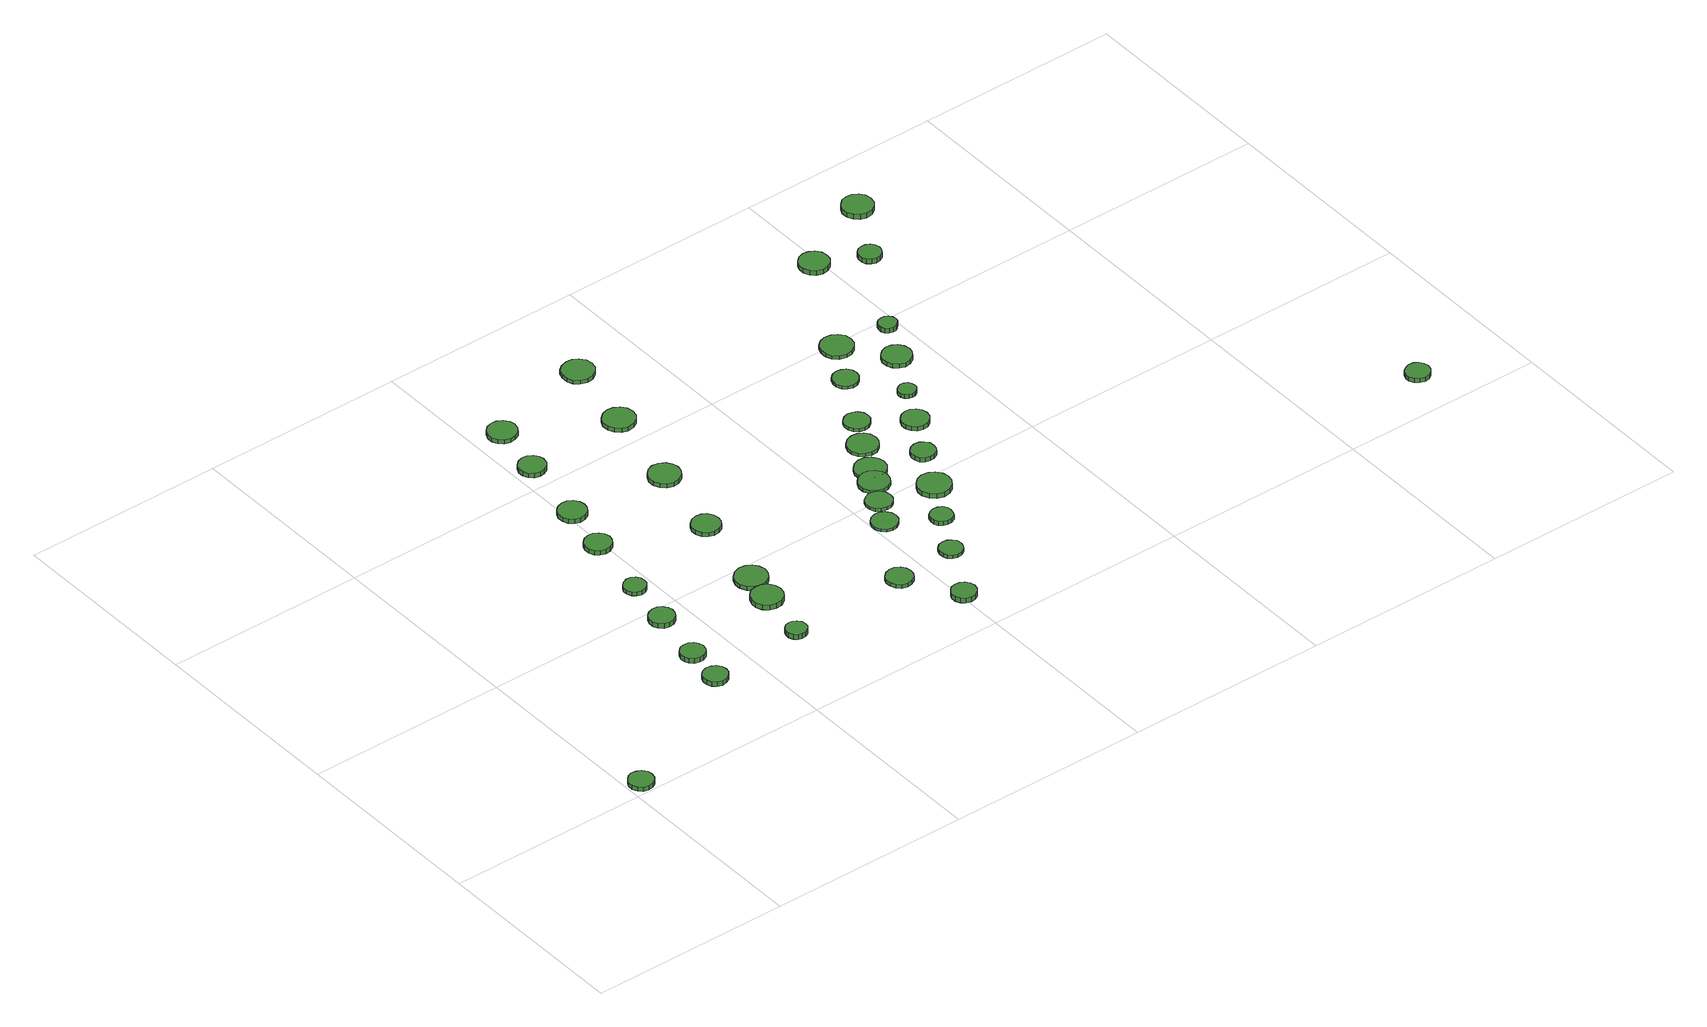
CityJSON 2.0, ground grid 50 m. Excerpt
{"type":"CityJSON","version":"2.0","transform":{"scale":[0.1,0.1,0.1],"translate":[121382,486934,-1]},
"CityObjects":{
"tree1":{"type":"SolitaryVegetationObject","attributes":{"function":"something"},"geometry":[{"type":"MultiSurface","lod":"1","boundaries":[[[0,1,2,3,4,5,6,7,8,9,10,11,12,13,14]],[[15,16,17,18,19,20,21,22,23,24,25,26,27,28,29]],[[0,29,28,1]],[[1,28,27,2]],[[2,27,26,3]],[[3,26,25,4]],[[4,25,24,5]],[[5,24,23,6]],[[6,23,22,7]],[[7,22,21,8]],[[8,21,20,9]],[[9,20,19,10]],[[10,19,18,11]],[[11,18,17,12]],[[12,17,16,13]],[[13,16,15,14]],[[14,15,29,0]]]}]},
"tree2":{"type":"SolitaryVegetationObject","attributes":{"function":"something"},"geometry":[{"type":"MultiSurface","lod":"1","boundaries":[[[30,31,32,33,34,35,36,37,38,39,40,41,42,43,44]],[[45,46,47,48,49,50,51,52,53,54,55,56,57,58,59]],[[30,59,58,31]],[[31,58,57,32]],[[32,57,56,33]],[[33,56,55,34]],[[34,55,54,35]],[[35,54,53,36]],[[36,53,52,37]],[[37,52,51,38]],[[38,51,50,39]],[[39,50,49,40]],[[40,49,48,41]],[[41,48,47,42]],[[42,47,46,43]],[[43,46,45,44]],[[44,45,59,30]]]}]},
"tree3":{"type":"SolitaryVegetationObject","attributes":{"function":"something"},"geometry":[{"type":"MultiSurface","lod":"1","boundaries":[[[60,61,62,63,64,65,66,67,68,69,70,71,72,73,74]],[[75,76,77,78,79,80,81,82,83,84,85,86,87,88,89]],[[60,89,88,61]],[[61,88,87,62]],[[62,87,86,63]],[[63,86,85,64]],[[64,85,84,65]],[[65,84,83,66]],[[66,83,82,67]],[[67,82,81,68]],[[68,81,80,69]],[[69,80,79,70]],[[70,79,78,71]],[[71,78,77,72]],[[72,77,76,73]],[[73,76,75,74]],[[74,75,89,60]]]}]},
"tree4":{"type":"SolitaryVegetationObject","attributes":{"function":"something"},"geometry":[{"type":"MultiSurface","lod":"1","boundaries":[[[90,91,92,93,94,95,96,97,98,99,100,101,102,103,104]],[[105,106,107,108,109,110,111,112,113,114,115,116,117,118,119]],[[90,119,118,91]],[[91,118,117,92]],[[92,117,116,93]],[[93,116,115,94]],[[94,115,114,95]],[[95,114,113,96]],[[96,113,112,97]],[[97,112,111,98]],[[98,111,110,99]],[[99,110,109,100]],[[100,109,108,101]],[[101,108,107,102]],[[102,107,106,103]],[[103,106,105,104]],[[104,105,119,90]]]}]},
"tree5":{"type":"SolitaryVegetationObject","attributes":{"function":"something"},"geometry":[{"type":"MultiSurface","lod":"1","boundaries":[[[120,121,122,123,124,125,126,127,128,129,130,131,132,133,134]],[[135,136,137,138,139,140,141,142,143,144,145,146,147,148,149]],[[120,149,148,121]],[[121,148,147,122]],[[122,147,146,123]],[[123,146,145,124]],[[124,145,144,125]],[[125,144,143,126]],[[126,143,142,127]],[[127,142,141,128]],[[128,141,140,129]],[[129,140,139,130]],[[130,139,138,131]],[[131,138,137,132]],[[132,137,136,133]],[[133,136,135,134]],[[134,135,149,120]]]}]},
"tree6":{"type":"SolitaryVegetationObject","attributes":{"function":"something"},"geometry":[{"type":"MultiSurface","lod":"1","boundaries":[[[150,151,152,153,154,155,156,157,158,159,160,161,162,163,164]],[[165,166,167,168,169,170,171,172,173,174,175,176,177,178,179]],[[150,179,178,151]],[[151,178,177,152]],[[152,177,176,153]],[[153,176,175,154]],[[154,175,174,155]],[[155,174,173,156]],[[156,173,172,157]],[[157,172,171,158]],[[158,171,170,159]],[[159,170,169,160]],[[160,169,168,161]],[[161,168,167,162]],[[162,167,166,163]],[[163,166,165,164]],[[164,165,179,150]]]}]},
"tree7":{"type":"SolitaryVegetationObject","attributes":{"function":"something"},"geometry":[{"type":"MultiSurface","lod":"1","boundaries":[[[180,181,182,183,184,185,186,187,188,189,190,191,192,193,194]],[[195,196,197,198,199,200,201,202,203,204,205,206,207,208,209]],[[180,209,208,181]],[[181,208,207,182]],[[182,207,206,183]],[[183,206,205,184]],[[184,205,204,185]],[[185,204,203,186]],[[186,203,202,187]],[[187,202,201,188]],[[188,201,200,189]],[[189,200,199,190]],[[190,199,198,191]],[[191,198,197,192]],[[192,197,196,193]],[[193,196,195,194]],[[194,195,209,180]]]}]},
"tree8":{"type":"SolitaryVegetationObject","attributes":{"function":"something"},"geometry":[{"type":"MultiSurface","lod":"1","boundaries":[[[210,211,212,213,214,215,216,217,218,219,220,221,222,223,224]],[[225,226,227,228,229,230,231,232,233,234,235,236,237,238,239]],[[210,239,238,211]],[[211,238,237,212]],[[212,237,236,213]],[[213,236,235,214]],[[214,235,234,215]],[[215,234,233,216]],[[216,233,232,217]],[[217,232,231,218]],[[218,231,230,219]],[[219,230,229,220]],[[220,229,228,221]],[[221,228,227,222]],[[222,227,226,223]],[[223,226,225,224]],[[224,225,239,210]]]}]},
"tree9":{"type":"SolitaryVegetationObject","attributes":{"function":"something"},"geometry":[{"type":"MultiSurface","lod":"1","boundaries":[[[240,241,242,243,244,245,246,247,248,249,250,251,252,253,254]],[[255,256,257,258,259,260,261,262,263,264,265,266,267,268,269]],[[240,269,268,241]],[[241,268,267,242]],[[242,267,266,243]],[[243,266,265,244]],[[244,265,264,245]],[[245,264,263,246]],[[246,263,262,247]],[[247,262,261,248]],[[248,261,260,249]],[[249,260,259,250]],[[250,259,258,251]],[[251,258,257,252]],[[252,257,256,253]],[[253,256,255,254]],[[254,255,269,240]]]}]},
"tree10":{"type":"SolitaryVegetationObject","attributes":{"function":"something"},"geometry":[{"type":"MultiSurface","lod":"1","boundaries":[[[270,271,272,273,274,275,276,277,278,279,280,281,282,283,284]],[[285,286,287,288,289,290,291,292,293,294,295,296,297,298,299]],[[270,299,298,271]],[[271,298,297,272]],[[272,297,296,273]],[[273,296,295,274]],[[274,295,294,275]],[[275,294,293,276]],[[276,293,292,277]],[[277,292,291,278]],[[278,291,290,279]],[[279,290,289,280]],[[280,289,288,281]],[[281,288,287,282]],[[282,287,286,283]],[[283,286,285,284]],[[284,285,299,270]]]}]},
"tree11":{"type":"SolitaryVegetationObject","attributes":{"function":"something"},"geometry":[{"type":"MultiSurface","lod":"1","boundaries":[[[300,301,302,303,304,305,306,307,308,309,310,311,312,313,314]],[[315,316,317,318,319,320,321,322,323,324,325,326,327,328,329]],[[300,329,328,301]],[[301,328,327,302]],[[302,327,326,303]],[[303,326,325,304]],[[304,325,324,305]],[[305,324,323,306]],[[306,323,322,307]],[[307,322,321,308]],[[308,321,320,309]],[[309,320,319,310]],[[310,319,318,311]],[[311,318,317,312]],[[312,317,316,313]],[[313,316,315,314]],[[314,315,329,300]]]}]},
"tree12":{"type":"SolitaryVegetationObject","attributes":{"function":"something"},"geometry":[{"type":"MultiSurface","lod":"1","boundaries":[[[330,331,332,333,334,335,336,337,338,339,340,341,342,343,344]],[[345,346,347,348,349,350,351,352,353,354,355,356,357,358,359]],[[330,359,358,331]],[[331,358,357,332]],[[332,357,356,333]],[[333,356,355,334]],[[334,355,354,335]],[[335,354,353,336]],[[336,353,352,337]],[[337,352,351,338]],[[338,351,350,339]],[[339,350,349,340]],[[340,349,348,341]],[[341,348,347,342]],[[342,347,346,343]],[[343,346,345,344]],[[344,345,359,330]]]}]},
"tree13":{"type":"SolitaryVegetationObject","attributes":{"function":"something"},"geometry":[{"type":"MultiSurface","lod":"1","boundaries":[[[360,361,362,363,364,365,366,367,368,369,370,371,372,373,374]],[[375,376,377,378,379,380,381,382,383,384,385,386,387,388,389]],[[360,389,388,361]],[[361,388,387,362]],[[362,387,386,363]],[[363,386,385,364]],[[364,385,384,365]],[[365,384,383,366]],[[366,383,382,367]],[[367,382,381,368]],[[368,381,380,369]],[[369,380,379,370]],[[370,379,378,371]],[[371,378,377,372]],[[372,377,376,373]],[[373,376,375,374]],[[374,375,389,360]]]}]},
"tree14":{"type":"SolitaryVegetationObject","attributes":{"function":"something"},"geometry":[{"type":"MultiSurface","lod":"1","boundaries":[[[390,391,392,393,394,395,396,397,398,399,400,401,402,403,404]],[[405,406,407,408,409,410,411,412,413,414,415,416,417,418,419]],[[390,419,418,391]],[[391,418,417,392]],[[392,417,416,393]],[[393,416,415,394]],[[394,415,414,395]],[[395,414,413,396]],[[396,413,412,397]],[[397,412,411,398]],[[398,411,410,399]],[[399,410,409,400]],[[400,409,408,401]],[[401,408,407,402]],[[402,407,406,403]],[[403,406,405,404]],[[404,405,419,390]]]}]},
"tree15":{"type":"SolitaryVegetationObject","attributes":{"function":"something"},"geometry":[{"type":"MultiSurface","lod":"1","boundaries":[[[420,421,422,423,424,425,426,427,428,429,430,431,432,433,434]],[[435,436,437,438,439,440,441,442,443,444,445,446,447,448,449]],[[420,449,448,421]],[[421,448,447,422]],[[422,447,446,423]],[[423,446,445,424]],[[424,445,444,425]],[[425,444,443,426]],[[426,443,442,427]],[[427,442,441,428]],[[428,441,440,429]],[[429,440,439,430]],[[430,439,438,431]],[[431,438,437,432]],[[432,437,436,433]],[[433,436,435,434]],[[434,435,449,420]]]}]},
"tree16":{"type":"SolitaryVegetationObject","attributes":{"function":"something"},"geometry":[{"type":"MultiSurface","lod":"1","boundaries":[[[450,451,452,453,454,455,456,457,458,459,460,461,462,463,464]],[[465,466,467,468,469,470,471,472,473,474,475,476,477,478,479]],[[450,479,478,451]],[[451,478,477,452]],[[452,477,476,453]],[[453,476,475,454]],[[454,475,474,455]],[[455,474,473,456]],[[456,473,472,457]],[[457,472,471,458]],[[458,471,470,459]],[[459,470,469,460]],[[460,469,468,461]],[[461,468,467,462]],[[462,467,466,463]],[[463,466,465,464]],[[464,465,479,450]]]}]},
"tree17":{"type":"SolitaryVegetationObject","attributes":{"function":"something"},"geometry":[{"type":"MultiSurface","lod":"1","boundaries":[[[480,481,482,483,484,485,486,487,488,489,490,491,492,493,494]],[[495,496,497,498,499,500,501,502,503,504,505,506,507,508,509]],[[480,509,508,481]],[[481,508,507,482]],[[482,507,506,483]],[[483,506,505,484]],[[484,505,504,485]],[[485,504,503,486]],[[486,503,502,487]],[[487,502,501,488]],[[488,501,500,489]],[[489,500,499,490]],[[490,499,498,491]],[[491,498,497,492]],[[492,497,496,493]],[[493,496,495,494]],[[494,495,509,480]]]}]},
"tree18":{"type":"SolitaryVegetationObject","attributes":{"function":"something"},"geometry":[{"type":"MultiSurface","lod":"1","boundaries":[[[510,511,512,513,514,515,516,517,518,519,520,521,522,523,524]],[[525,526,527,528,529,530,531,532,533,534,535,536,537,538,539]],[[510,539,538,511]],[[511,538,537,512]],[[512,537,536,513]],[[513,536,535,514]],[[514,535,534,515]],[[515,534,533,516]],[[516,533,532,517]],[[517,532,531,518]],[[518,531,530,519]],[[519,530,529,520]],[[520,529,528,521]],[[521,528,527,522]],[[522,527,526,523]],[[523,526,525,524]],[[524,525,539,510]]]}]},
"tree19":{"type":"SolitaryVegetationObject","attributes":{"function":"something"},"geometry":[{"type":"MultiSurface","lod":"1","boundaries":[[[540,541,542,543,544,545,546,547,548,549,550,551,552,553,554]],[[555,556,557,558,559,560,561,562,563,564,565,566,567,568,569]],[[540,569,568,541]],[[541,568,567,542]],[[542,567,566,543]],[[543,566,565,544]],[[544,565,564,545]],[[545,564,563,546]],[[546,563,562,547]],[[547,562,561,548]],[[548,561,560,549]],[[549,560,559,550]],[[550,559,558,551]],[[551,558,557,552]],[[552,557,556,553]],[[553,556,555,554]],[[554,555,569,540]]]}]},
"tree20":{"type":"SolitaryVegetationObject","attributes":{"function":"something"},"geometry":[{"type":"MultiSurface","lod":"1","boundaries":[[[570,571,572,573,574,575,576,577,578,579,580,581,582,583,584]],[[585,586,587,588,589,590,591,592,593,594,595,596,597,598,599]],[[570,599,598,571]],[[571,598,597,572]],[[572,597,596,573]],[[573,596,595,574]],[[574,595,594,575]],[[575,594,593,576]],[[576,593,592,577]],[[577,592,591,578]],[[578,591,590,579]],[[579,590,589,580]],[[580,589,588,581]],[[581,588,587,582]],[[582,587,586,583]],[[583,586,585,584]],[[584,585,599,570]]]}]},
"tree21":{"type":"SolitaryVegetationObject","attributes":{"function":"something"},"geometry":[{"type":"MultiSurface","lod":"1","boundaries":[[[600,601,602,603,604,605,606,607,608,609,610,611,612,613,614]],[[615,616,617,618,619,620,621,622,623,624,625,626,627,628,629]],[[600,629,628,601]],[[601,628,627,602]],[[602,627,626,603]],[[603,626,625,604]],[[604,625,624,605]],[[605,624,623,606]],[[606,623,622,607]],[[607,622,621,608]],[[608,621,620,609]],[[609,620,619,610]],[[610,619,618,611]],[[611,618,617,612]],[[612,617,616,613]],[[613,616,615,614]],[[614,615,629,600]]]}]},
"tree22":{"type":"SolitaryVegetationObject","attributes":{"function":"something"},"geometry":[{"type":"MultiSurface","lod":"1","boundaries":[[[630,631,632,633,634,635,636,637,638,639,640,641,642,643,644]],[[645,646,647,648,649,650,651,652,653,654,655,656,657,658,659]],[[630,659,658,631]],[[631,658,657,632]],[[632,657,656,633]],[[633,656,655,634]],[[634,655,654,635]],[[635,654,653,636]],[[636,653,652,637]],[[637,652,651,638]],[[638,651,650,639]],[[639,650,649,640]],[[640,649,648,641]],[[641,648,647,642]],[[642,647,646,643]],[[643,646,645,644]],[[644,645,659,630]]]}]},
"tree23":{"type":"SolitaryVegetationObject","attributes":{"function":"something"},"geometry":[{"type":"MultiSurface","lod":"1","boundaries":[[[660,661,662,663,664,665,666,667,668,669,670,671,672,673,674]],[[675,676,677,678,679,680,681,682,683,684,685,686,687,688,689]],[[660,689,688,661]],[[661,688,687,662]],[[662,687,686,663]],[[663,686,685,664]],[[664,685,684,665]],[[665,684,683,666]],[[666,683,682,667]],[[667,682,681,668]],[[668,681,680,669]],[[669,680,679,670]],[[670,679,678,671]],[[671,678,677,672]],[[672,677,676,673]],[[673,676,675,674]],[[674,675,689,660]]]}]},
"tree24":{"type":"SolitaryVegetationObject","attributes":{"function":"something"},"geometry":[{"type":"MultiSurface","lod":"1","boundaries":[[[690,691,692,693,694,695,696,697,698,699,700,701,702,703,704]],[[705,706,707,708,709,710,711,712,713,714,715,716,717,718,719]],[[690,719,718,691]],[[691,718,717,692]],[[692,717,716,693]],[[693,716,715,694]],[[694,715,714,695]],[[695,714,713,696]],[[696,713,712,697]],[[697,712,711,698]],[[698,711,710,699]],[[699,710,709,700]],[[700,709,708,701]],[[701,708,707,702]],[[702,707,706,703]],[[703,706,705,704]],[[704,705,719,690]]]}]},
"tree25":{"type":"SolitaryVegetationObject","attributes":{"function":"something"},"geometry":[{"type":"MultiSurface","lod":"1","boundaries":[[[720,721,722,723,724,725,726,727,728,729,730,731,732,733,734]],[[735,736,737,738,739,740,741,742,743,744,745,746,747,748,749]],[[720,749,748,721]],[[721,748,747,722]],[[722,747,746,723]],[[723,746,745,724]],[[724,745,744,725]],[[725,744,743,726]],[[726,743,742,727]],[[727,742,741,728]],[[728,741,740,729]],[[729,740,739,730]],[[730,739,738,731]],[[731,738,737,732]],[[732,737,736,733]],[[733,736,735,734]],[[734,735,749,720]]]}]},
"tree26":{"type":"SolitaryVegetationObject","attributes":{"function":"something"},"geometry":[{"type":"MultiSurface","lod":"1","boundaries":[[[750,751,752,753,754,755,756,757,758,759,760,761,762,763,764]],[[765,766,767,768,769,770,771,772,773,774,775,776,777,778,779]],[[750,779,778,751]],[[751,778,777,752]],[[752,777,776,753]],[[753,776,775,754]],[[754,775,774,755]],[[755,774,773,756]],[[756,773,772,757]],[[757,772,771,758]],[[758,771,770,759]],[[759,770,769,760]],[[760,769,768,761]],[[761,768,767,762]],[[762,767,766,763]],[[763,766,765,764]],[[764,765,779,750]]]}]},
"tree27":{"type":"SolitaryVegetationObject","attributes":{"function":"something"},"geometry":[{"type":"MultiSurface","lod":"1","boundaries":[[[780,781,782,783,784,785,786,787,788,789,790,791,792,793,794]],[[795,796,797,798,799,800,801,802,803,804,805,806,807,808,809]],[[780,809,808,781]],[[781,808,807,782]],[[782,807,806,783]],[[783,806,805,784]],[[784,805,804,785]],[[785,804,803,786]],[[786,803,802,787]],[[787,802,801,788]],[[788,801,800,789]],[[789,800,799,790]],[[790,799,798,791]],[[791,798,797,792]],[[792,797,796,793]],[[793,796,795,794]],[[794,795,809,780]]]}]},
"tree28":{"type":"SolitaryVegetationObject","attributes":{"function":"something"},"geometry":[{"type":"MultiSurface","lod":"1","boundaries":[[[810,811,812,813,814,815,816,817,818,819,820,821,822,823,824]],[[825,826,827,828,829,830,831,832,833,834,835,836,837,838,839]],[[810,839,838,811]],[[811,838,837,812]],[[812,837,836,813]],[[813,836,835,814]],[[814,835,834,815]],[[815,834,833,816]],[[816,833,832,817]],[[817,832,831,818]],[[818,831,830,819]],[[819,830,829,820]],[[820,829,828,821]],[[821,828,827,822]],[[822,827,826,823]],[[823,826,825,824]],[[824,825,839,810]]]}]},
"tree29":{"type":"SolitaryVegetationObject","attributes":{"function":"something"},"geometry":[{"type":"MultiSurface","lod":"1","boundaries":[[[840,841,842,843,844,845,846,847,848,849,850,851,852,853,854]],[[855,856,857,858,859,860,861,862,863,864,865,866,867,868,869]],[[840,869,868,841]],[[841,868,867,842]],[[842,867,866,843]],[[843,866,865,844]],[[844,865,864,845]],[[845,864,863,846]],[[846,863,862,847]],[[847,862,861,848]],[[848,861,860,849]],[[849,860,859,850]],[[850,859,858,851]],[[851,858,857,852]],[[852,857,856,853]],[[853,856,855,854]],[[854,855,869,840]]]}]},
"tree30":{"type":"SolitaryVegetationObject","attributes":{"function":"something"},"geometry":[{"type":"MultiSurface","lod":"1","boundaries":[[[870,871,872,873,874,875,876,877,878,879,880,881,882,883,884]],[[885,886,887,888,889,890,891,892,893,894,895,896,897,898,899]],[[870,899,898,871]],[[871,898,897,872]],[[872,897,896,873]],[[873,896,895,874]],[[874,895,894,875]],[[875,894,893,876]],[[876,893,892,877]],[[877,892,891,878]],[[878,891,890,879]],[[879,890,889,880]],[[880,889,888,881]],[[881,888,887,882]],[[882,887,886,883]],[[883,886,885,884]],[[884,885,899,870]]]}]},
"tree31":{"type":"SolitaryVegetationObject","attributes":{"function":"something"},"geometry":[{"type":"MultiSurface","lod":"1","boundaries":[[[900,901,902,903,904,905,906,907,908,909,910,911,912,913,914]],[[915,916,917,918,919,920,921,922,923,924,925,926,927,928,929]],[[900,929,928,901]],[[901,928,927,902]],[[902,927,926,903]],[[903,926,925,904]],[[904,925,924,905]],[[905,924,923,906]],[[906,923,922,907]],[[907,922,921,908]],[[908,921,920,909]],[[909,920,919,910]],[[910,919,918,911]],[[911,918,917,912]],[[912,917,916,913]],[[913,916,915,914]],[[914,915,929,900]]]}]},
"tree32":{"type":"SolitaryVegetationObject","attributes":{"function":"something"},"geometry":[{"type":"MultiSurface","lod":"1","boundaries":[[[930,931,932,933,934,935,936,937,938,939,940,941,942,943,944]],[[945,946,947,948,949,950,951,952,953,954,955,956,957,958,959]],[[930,959,958,931]],[[931,958,957,932]],[[932,957,956,933]],[[933,956,955,934]],[[934,955,954,935]],[[935,954,953,936]],[[936,953,952,937]],[[937,952,951,938]],[[938,951,950,939]],[[939,950,949,940]],[[940,949,948,941]],[[941,948,947,942]],[[942,947,946,943]],[[943,946,945,944]],[[944,945,959,930]]]}]},
"tree33":{"type":"SolitaryVegetationObject","attributes":{"function":"something"},"geometry":[{"type":"MultiSurface","lod":"1","boundaries":[[[960,961,962,963,964,965,966,967,968,969,970,971,972,973,974]],[[975,976,977,978,979,980,981,982,983,984,985,986,987,988,989]],[[960,989,988,961]],[[961,988,987,962]],[[962,987,986,963]],[[963,986,985,964]],[[964,985,984,965]],[[965,984,983,966]],[[966,983,982,967]],[[967,982,981,968]],[[968,981,980,969]],[[969,980,979,970]],[[970,979,978,971]],[[971,978,977,972]],[[972,977,976,973]],[[973,976,975,974]],[[974,975,989,960]]]}]},
"tree34":{"type":"SolitaryVegetationObject","attributes":{"function":"something"},"geometry":[{"type":"MultiSurface","lod":"1","boundaries":[[[990,991,992,993,994,995,996,997,998,999,1000,1001,1002,1003,1004]],[[1005,1006,1007,1008,1009,1010,1011,1012,1013,1014,1015,1016,1017,1018,1019]],[[990,1019,1018,991]],[[991,1018,1017,992]],[[992,1017,1016,993]],[[993,1016,1015,994]],[[994,1015,1014,995]],[[995,1014,1013,996]],[[996,1013,1012,997]],[[997,1012,1011,998]],[[998,1011,1010,999]],[[999,1010,1009,1000]],[[1000,1009,1008,1001]],[[1001,1008,1007,1002]],[[1002,1007,1006,1003]],[[1003,1006,1005,1004]],[[1004,1005,1019,990]]]}]},
"tree35":{"type":"SolitaryVegetationObject","attributes":{"function":"something"},"geometry":[{"type":"MultiSurface","lod":"1","boundaries":[[[1020,1021,1022,1023,1024,1025,1026,1027,1028,1029,1030,1031,1032,1033,1034]],[[1035,1036,1037,1038,1039,1040,1041,1042,1043,1044,1045,1046,1047,1048,1049]],[[1020,1049,1048,1021]],[[1021,1048,1047,1022]],[[1022,1047,1046,1023]],[[1023,1046,1045,1024]],[[1024,1045,1044,1025]],[[1025,1044,1043,1026]],[[1026,1043,1042,1027]],[[1027,1042,1041,1028]],[[1028,1041,1040,1029]],[[1029,1040,1039,1030]],[[1030,1039,1038,1031]],[[1031,1038,1037,1032]],[[1032,1037,1036,1033]],[[1033,1036,1035,1034]],[[1034,1035,1049,1020]]]}]},
"tree36":{"type":"SolitaryVegetationObject","attributes":{"function":"something"},"geometry":[{"type":"MultiSurface","lod":"1","boundaries":[[[1050,1051,1052,1053,1054,1055,1056,1057,1058,1059,1060,1061,1062,1063,1064]],[[1065,1066,1067,1068,1069,1070,1071,1072,1073,1074,1075,1076,1077,1078,1079]],[[1050,1079,1078,1051]],[[1051,1078,1077,1052]],[[1052,1077,1076,1053]],[[1053,1076,1075,1054]],[[1054,1075,1074,1055]],[[1055,1074,1073,1056]],[[1056,1073,1072,1057]],[[1057,1072,1071,1058]],[[1058,1071,1070,1059]],[[1059,1070,1069,1060]],[[1060,1069,1068,1061]],[[1061,1068,1067,1062]],[[1062,1067,1066,1063]],[[1063,1066,1065,1064]],[[1064,1065,1079,1050]]]}]},
"tree37":{"type":"SolitaryVegetationObject","attributes":{"function":"something"},"geometry":[{"type":"MultiSurface","lod":"1","boundaries":[[[1080,1081,1082,1083,1084,1085,1086,1087,1088,1089,1090,1091,1092,1093,1094]],[[1095,1096,1097,1098,1099,1100,1101,1102,1103,1104,1105,1106,1107,1108,1109]],[[1080,1109,1108,1081]],[[1081,1108,1107,1082]],[[1082,1107,1106,1083]],[[1083,1106,1105,1084]],[[1084,1105,1104,1085]],[[1085,1104,1103,1086]],[[1086,1103,1102,1087]],[[1087,1102,1101,1088]],[[1088,1101,1100,1089]],[[1089,1100,1099,1090]],[[1090,1099,1098,1091]],[[1091,1098,1097,1092]],[[1092,1097,1096,1093]],[[1093,1096,1095,1094]],[[1094,1095,1109,1080]]]}]},
"tree38":{"type":"SolitaryVegetationObject","attributes":{"function":"something"},"geometry":[{"type":"MultiSurface","lod":"1","boundaries":[[[1110,1111,1112,1113,1114,1115,1116,1117,1118,1119,1120,1121,1122,1123,1124]],[[1125,1126,1127,1128,1129,1130,1131,1132,1133,1134,1135,1136,1137,1138,1139]],[[1110,1139,1138,1111]],[[1111,1138,1137,1112]],[[1112,1137,1136,1113]],[[1113,1136,1135,1114]],[[1114,1135,1134,1115]],[[1115,1134,1133,1116]],[[1116,1133,1132,1117]],[[1117,1132,1131,1118]],[[1118,1131,1130,1119]],[[1119,1130,1129,1120]],[[1120,1129,1128,1121]],[[1121,1128,1127,1122]],[[1122,1127,1126,1123]],[[1123,1126,1125,1124]],[[1124,1125,1139,1110]]]}]}
},
"vertices":[
[67,35,17],[65,47,17],[57,57,17],[46,63,17],[34,65,17],[22,61,17],[13,52,17],[7,41,17],[7,28,17],[13,17,17],[22,8,17],[34,4,17],[46,6,17],[57,12,17],[65,22,17],[65,22,6],[57,12,6],[46,6,6],[34,4,6],[22,8,6],[13,17,6],[7,28,6],[7,41,6],[13,52,6],[22,61,6],[34,65,6],[46,63,6],[57,57,6],[65,47,6],[67,35,6],
[420,218,27],[418,230,27],[410,240,27],[400,246,27],[387,248,27],[375,244,27],[366,236,27],[361,224,27],[361,212,27],[366,200,27],[375,192,27],[387,188,27],[400,190,27],[410,196,27],[418,206,27],[418,206,15],[410,196,15],[400,190,15],[387,188,15],[375,192,15],[366,200,15],[361,212,15],[361,224,15],[366,236,15],[375,244,15],[387,248,15],[400,246,15],[410,240,15],[418,230,15],[420,218,15],
[436,318,23],[433,330,23],[426,340,23],[415,346,23],[403,347,23],[391,344,23],[382,335,23],[377,324,23],[377,312,23],[382,301,23],[391,293,23],[403,289,23],[415,290,23],[426,296,23],[433,306,23],[433,306,10],[426,296,10],[415,290,10],[403,289,10],[391,293,10],[382,301,10],[377,312,10],[377,324,10],[382,335,10],[391,344,10],[403,347,10],[415,346,10],[426,340,10],[433,330,10],[436,318,10],
[466,464,19],[463,476,19],[456,486,19],[445,493,19],[432,494,19],[420,490,19],[410,482,19],[405,470,19],[405,457,19],[410,446,19],[420,437,19],[432,433,19],[445,434,19],[456,441,19],[463,451,19],[463,451,6],[456,441,6],[445,434,6],[432,433,6],[420,437,6],[410,446,6],[405,457,6],[405,470,6],[410,482,6],[420,490,6],[432,494,6],[445,493,6],[456,486,6],[463,476,6],[466,464,6],
[485,588,17],[483,599,17],[476,608,17],[467,614,17],[456,615,17],[445,611,17],[437,604,17],[432,594,17],[432,583,17],[437,572,17],[445,565,17],[456,561,17],[467,563,17],[476,568,17],[483,577,17],[483,577,6],[476,568,6],[467,563,6],[456,561,6],[445,565,6],[437,572,6],[432,583,6],[432,594,6],[437,604,6],[445,611,6],[456,615,6],[467,614,6],[476,608,6],[483,599,6],[485,588,6],
[660,241,23],[658,251,23],[651,260,23],[642,265,23],[632,266,23],[622,263,23],[614,256,23],[610,246,23],[610,236,23],[614,226,23],[622,219,23],[632,216,23],[642,217,23],[651,222,23],[658,231,23],[658,231,10],[651,222,10],[642,217,10],[632,216,10],[622,219,10],[614,226,10],[610,236,10],[610,246,10],[614,256,10],[622,263,10],[632,266,10],[642,265,10],[651,260,10],[658,251,10],[660,241,10],
[522,757,18],[519,770,18],[511,781,18],[499,788,18],[486,789,18],[473,785,18],[463,776,18],[458,764,18],[458,750,18],[463,738,18],[473,729,18],[486,725,18],[499,726,18],[511,733,18],[519,744,18],[519,744,6],[511,733,6],[499,726,6],[486,725,6],[473,729,6],[463,738,6],[458,750,6],[458,764,6],[463,776,6],[473,785,6],[486,789,6],[499,788,6],[511,781,6],[519,770,6],[522,757,6],
[699,378,19],[696,393,19],[687,406,19],[673,414,19],[657,415,19],[642,411,19],[630,400,19],[624,385,19],[624,370,19],[630,355,19],[642,344,19],[657,340,19],[673,341,19],[687,349,19],[696,362,19],[696,362,6],[687,349,6],[673,341,6],[657,340,6],[642,344,6],[630,355,6],[624,370,6],[624,385,6],[630,400,6],[642,411,6],[657,415,6],[673,414,6],[687,406,6],[696,393,6],[699,378,6],
[550,881,18],[547,895,18],[539,907,18],[527,914,18],[513,915,18],[499,911,18],[489,902,18],[483,889,18],[483,874,18],[489,861,18],[499,852,18],[513,847,18],[527,849,18],[539,856,18],[547,868,18],[547,868,6],[539,856,6],[527,849,6],[513,847,6],[499,852,6],[489,861,6],[483,874,6],[483,889,6],[489,902,6],[499,911,6],[513,915,6],[527,914,6],[539,907,6],[547,895,6],[550,881,6],
[717,454,17],[713,470,17],[704,483,17],[690,491,17],[673,493,17],[658,488,17],[646,477,17],[639,462,17],[639,446,17],[646,431,17],[658,420,17],[673,415,17],[690,417,17],[704,425,17],[713,438,17],[713,438,6],[704,425,6],[690,417,6],[673,415,6],[658,420,6],[646,431,6],[639,446,6],[639,462,6],[646,477,6],[658,488,6],[673,493,6],[690,491,6],[704,483,6],[713,470,6],[717,454,6],
[581,1064,18],[578,1077,18],[570,1088,18],[558,1095,18],[545,1096,18],[532,1092,18],[522,1083,18],[516,1071,18],[516,1057,18],[522,1044,18],[532,1035,18],[545,1031,18],[558,1033,18],[570,1039,18],[578,1050,18],[578,1050,6],[570,1039,6],[558,1033,6],[545,1031,6],[532,1035,6],[522,1044,6],[516,1057,6],[516,1071,6],[522,1083,6],[532,1092,6],[545,1096,6],[558,1095,6],[570,1088,6],[578,1077,6],[581,1064,6],
[751,663,17],[748,677,17],[740,689,17],[728,696,17],[713,697,17],[700,693,17],[689,683,17],[683,670,17],[683,656,17],[689,643,17],[700,633,17],[713,629,17],[728,630,17],[740,637,17],[748,649,17],[748,649,6],[740,637,6],[728,630,6],[713,629,6],[700,633,6],[689,643,6],[683,656,6],[683,670,6],[689,683,6],[700,693,6],[713,697,6],[728,696,6],[740,689,6],[748,677,6],[751,663,6],
[609,1202,17],[606,1216,17],[597,1228,17],[584,1235,17],[570,1236,17],[556,1232,17],[545,1222,17],[539,1209,17],[539,1194,17],[545,1181,17],[556,1171,17],[570,1167,17],[584,1168,17],[597,1175,17],[606,1187,17],[606,1187,6],[597,1175,6],[584,1168,6],[570,1167,6],[556,1171,6],[545,1181,6],[539,1194,6],[539,1209,6],[545,1222,6],[556,1232,6],[570,1236,6],[584,1235,6],[597,1228,6],[606,1216,6],[609,1202,6],
[964,252,17],[961,265,17],[954,276,17],[942,283,17],[929,284,17],[916,280,17],[906,271,17],[901,259,17],[901,246,17],[906,233,17],[916,224,17],[929,220,17],[942,222,17],[954,228,17],[961,239,17],[961,239,7],[954,228,7],[942,222,7],[929,220,7],[916,224,7],[906,233,7],[901,246,7],[901,259,7],[906,271,7],[916,280,7],[929,284,7],[942,283,7],[954,276,7],[961,265,7],[964,252,7],
[795,860,17],[791,875,17],[782,888,17],[768,896,17],[752,898,17],[737,893,17],[726,882,17],[719,868,17],[719,852,17],[726,837,17],[737,827,17],[752,822,17],[768,823,17],[782,831,17],[791,844,17],[791,844,6],[782,831,6],[768,823,6],[752,822,6],[737,827,6],[726,837,6],[719,852,6],[719,868,6],[726,882,6],[737,893,6],[752,898,6],[768,896,6],[782,888,6],[791,875,6],[795,860,6],
[1036,118,23],[1033,130,23],[1026,140,23],[1015,146,23],[1003,147,23],[991,144,23],[982,135,23],[977,124,23],[977,112,23],[982,101,23],[991,93,23],[1003,89,23],[1015,90,23],[1026,96,23],[1033,106,23],[1033,106,10],[1026,96,10],[1015,90,10],[1003,89,10],[991,93,10],[982,101,10],[977,112,10],[977,124,10],[982,135,10],[991,144,10],[1003,147,10],[1015,146,10],[1026,140,10],[1033,130,10],[1036,118,10],
[841,1078,17],[838,1093,17],[828,1106,17],[814,1114,17],[798,1116,17],[783,1111,17],[771,1100,17],[764,1086,17],[764,1069,17],[771,1055,17],[783,1044,17],[798,1039,17],[814,1041,17],[828,1049,17],[838,1062,17],[838,1062,6],[828,1049,6],[814,1041,6],[798,1039,6],[783,1044,6],[771,1055,6],[764,1069,6],[764,1086,6],[771,1100,6],[783,1111,6],[798,1116,6],[814,1114,6],[828,1106,6],[838,1093,6],[841,1078,6],
[1064,431,14],[1061,444,14],[1053,454,14],[1042,461,14],[1029,462,14],[1016,458,14],[1006,449,14],[1001,437,14],[1001,424,14],[1006,412,14],[1016,403,14],[1029,399,14],[1042,400,14],[1053,407,14],[1061,418,14],[1061,418,7],[1053,407,7],[1042,400,7],[1029,399,7],[1016,403,7],[1006,412,7],[1001,424,7],[1001,437,7],[1006,449,7],[1016,458,7],[1029,462,7],[1042,461,7],[1053,454,7],[1061,444,7],[1064,431,7],
[1112,262,16],[1110,274,16],[1103,283,16],[1093,289,16],[1081,290,16],[1070,287,16],[1061,279,16],[1057,268,16],[1057,256,16],[1061,246,16],[1070,238,16],[1081,234,16],[1093,236,16],[1103,241,16],[1110,251,16],[1110,251,7],[1103,241,7],[1093,236,7],[1081,234,7],[1070,238,7],[1061,246,7],[1057,256,7],[1057,268,7],[1061,279,7],[1070,287,7],[1081,290,7],[1093,289,7],[1103,283,7],[1110,274,7],[1112,262,7],
[1100,496,14],[1097,509,14],[1089,520,14],[1078,526,14],[1065,528,14],[1052,523,14],[1042,515,14],[1037,503,14],[1037,489,14],[1042,477,14],[1052,469,14],[1065,465,14],[1078,466,14],[1089,472,14],[1097,483,14],[1097,483,6],[1089,472,6],[1078,466,6],[1065,465,6],[1052,469,6],[1042,477,6],[1037,489,6],[1037,503,6],[1042,515,6],[1052,523,6],[1065,528,6],[1078,526,6],[1089,520,6],[1097,509,6],[1100,496,6],
[878,1269,16],[875,1285,16],[865,1298,16],[851,1306,16],[835,1307,16],[819,1302,16],[807,1292,16],[801,1277,16],[801,1261,16],[807,1246,16],[819,1235,16],[835,1230,16],[851,1232,16],[865,1240,16],[875,1253,16],[875,1253,6],[865,1240,6],[851,1232,6],[835,1230,6],[819,1235,6],[807,1246,6],[801,1261,6],[801,1277,6],[807,1292,6],[819,1302,6],[835,1307,6],[851,1306,6],[865,1298,6],[875,1285,6],[878,1269,6],
[1168,368,17],[1166,379,17],[1160,388,17],[1150,393,17],[1138,395,17],[1128,391,17],[1119,384,17],[1115,373,17],[1115,362,17],[1119,352,17],[1128,344,17],[1138,341,17],[1150,342,17],[1160,347,17],[1166,357,17],[1166,357,6],[1160,347,6],[1150,342,6],[1138,341,6],[1128,344,6],[1119,352,6],[1115,362,6],[1115,373,6],[1119,384,6],[1128,391,6],[1138,395,6],[1150,393,6],[1160,388,6],[1166,379,6],[1168,368,6],
[1139,556,15],[1136,571,15],[1127,583,15],[1114,591,15],[1099,593,15],[1084,588,15],[1073,578,15],[1066,564,15],[1066,548,15],[1073,534,15],[1084,524,15],[1099,519,15],[1114,521,15],[1127,528,15],[1136,541,15],[1136,541,6],[1127,528,6],[1114,521,6],[1099,519,6],[1084,524,6],[1073,534,6],[1066,548,6],[1066,564,6],[1073,578,6],[1084,588,6],[1099,593,6],[1114,591,6],[1127,583,6],[1136,571,6],[1139,556,6],
[1163,598,14],[1160,613,14],[1150,626,14],[1137,634,14],[1121,636,14],[1106,631,14],[1095,620,14],[1088,606,14],[1088,590,14],[1095,576,14],[1106,565,14],[1121,561,14],[1137,562,14],[1150,570,14],[1160,583,14],[1160,583,6],[1150,570,6],[1137,562,6],[1121,561,6],[1106,565,6],[1095,576,6],[1088,590,6],[1088,606,6],[1095,620,6],[1106,631,6],[1121,636,6],[1137,634,6],[1150,626,6],[1160,613,6],[1163,598,6],
[1237,464,18],[1234,480,18],[1224,494,18],[1210,502,18],[1193,504,18],[1177,499,18],[1165,487,18],[1158,472,18],[1158,456,18],[1165,441,18],[1177,429,18],[1193,424,18],[1210,426,18],[1224,434,18],[1234,448,18],[1234,448,6],[1224,434,6],[1210,426,6],[1193,424,6],[1177,429,6],[1165,441,6],[1158,456,6],[1158,472,6],[1165,487,6],[1177,499,6],[1193,504,6],[1210,502,6],[1224,494,6],[1234,480,6],[1237,464,6],
[1202,676,15],[1199,691,15],[1190,703,15],[1177,711,15],[1161,712,15],[1147,708,15],[1135,697,15],[1129,683,15],[1129,668,15],[1135,654,15],[1147,644,15],[1161,639,15],[1177,640,15],[1190,648,15],[1199,661,15],[1199,661,6],[1190,648,6],[1177,640,6],[1161,639,6],[1147,644,6],[1135,654,6],[1129,668,6],[1129,683,6],[1135,697,6],[1147,708,6],[1161,712,6],[1177,711,6],[1190,703,6],[1199,691,6],[1202,676,6],
[1282,573,17],[1280,585,17],[1273,594,17],[1262,601,17],[1250,602,17],[1238,598,17],[1229,590,17],[1224,579,17],[1224,567,17],[1229,555,17],[1238,547,17],[1250,544,17],[1262,545,17],[1273,551,17],[1280,561,17],[1280,561,6],[1273,551,6],[1262,545,6],[1250,544,6],[1238,547,6],[1229,555,6],[1224,567,6],[1224,579,6],[1229,590,6],[1238,598,6],[1250,602,6],[1262,601,6],[1273,594,6],[1280,585,6],[1282,573,6],
[1238,749,14],[1236,761,14],[1228,772,14],[1217,778,14],[1204,780,14],[1192,776,14],[1182,767,14],[1177,755,14],[1177,742,14],[1182,731,14],[1192,722,14],[1204,718,14],[1217,719,14],[1228,726,14],[1236,736,14],[1236,736,6],[1228,726,6],[1217,719,6],[1204,718,6],[1192,722,6],[1182,731,6],[1177,742,6],[1177,755,6],[1182,767,6],[1192,776,6],[1204,780,6],[1217,778,6],[1228,772,6],[1236,761,6],[1238,749,6],
[1343,674,17],[1340,687,17],[1332,698,17],[1320,705,17],[1307,706,17],[1294,702,17],[1284,693,17],[1278,680,17],[1278,667,17],[1284,654,17],[1294,645,17],[1307,641,17],[1320,642,17],[1332,649,17],[1340,660,17],[1340,660,6],[1332,649,6],[1320,642,6],[1307,641,6],[1294,645,6],[1284,654,6],[1278,667,6],[1278,680,6],[1284,693,6],[1294,702,6],[1307,706,6],[1320,705,6],[1332,698,6],[1340,687,6],[1343,674,6],
[1313,884,14],[1311,897,14],[1303,907,14],[1292,913,14],[1279,915,14],[1267,911,14],[1257,902,14],[1252,890,14],[1252,878,14],[1257,866,14],[1267,857,14],[1279,853,14],[1292,855,14],[1303,861,14],[1311,871,14],[1311,871,6],[1303,861,6],[1292,855,6],[1279,853,6],[1267,857,6],[1257,866,6],[1252,878,6],[1252,890,6],[1257,902,6],[1267,911,6],[1279,915,6],[1292,913,6],[1303,907,6],[1311,897,6],[1313,884,6],
[1383,767,17],[1381,775,17],[1376,783,17],[1368,787,17],[1359,788,17],[1351,785,17],[1344,779,17],[1340,771,17],[1340,762,17],[1344,754,17],[1351,748,17],[1359,745,17],[1368,746,17],[1376,751,17],[1381,758,17],[1381,758,6],[1376,751,6],[1368,746,6],[1359,745,6],[1351,748,6],[1344,754,6],[1340,762,6],[1340,771,6],[1344,779,6],[1351,785,6],[1359,788,6],[1368,787,6],[1376,783,6],[1381,775,6],[1383,767,6],
[1378,986,15],[1375,1002,15],[1365,1015,15],[1351,1023,15],[1335,1025,15],[1319,1020,15],[1307,1009,15],[1301,994,15],[1301,978,15],[1307,963,15],[1319,952,15],[1335,947,15],[1351,949,15],[1365,957,15],[1375,970,15],[1375,970,6],[1365,957,6],[1351,949,6],[1335,947,6],[1319,952,6],[1307,963,6],[1301,978,6],[1301,994,6],[1307,1009,6],[1319,1020,6],[1335,1025,6],[1351,1023,6],[1365,1015,6],[1375,1002,6],[1378,986,6],
[1455,876,17],[1452,891,17],[1444,903,17],[1431,910,17],[1416,912,17],[1402,907,17],[1391,897,17],[1385,884,17],[1385,869,17],[1391,856,17],[1402,846,17],[1416,841,17],[1431,843,17],[1444,850,17],[1452,862,17],[1452,862,6],[1444,850,6],[1431,843,6],[1416,841,6],[1402,846,6],[1391,856,6],[1385,869,6],[1385,884,6],[1391,897,6],[1402,907,6],[1416,912,6],[1431,910,6],[1444,903,6],[1452,891,6],[1455,876,6],
[1495,975,21],[1493,984,21],[1487,992,21],[1479,996,21],[1470,997,21],[1461,994,21],[1454,988,21],[1451,980,21],[1451,970,21],[1454,962,21],[1461,956,21],[1470,953,21],[1479,954,21],[1487,959,21],[1493,966,21],[1493,966,8],[1487,959,8],[1479,954,8],[1470,953,8],[1461,956,8],[1454,962,8],[1451,970,8],[1451,980,8],[1454,988,8],[1461,994,8],[1470,997,8],[1479,996,8],[1487,992,8],[1493,984,8],[1495,975,8],
[1514,1242,26],[1511,1257,26],[1502,1269,26],[1489,1276,26],[1475,1278,26],[1460,1273,26],[1449,1263,26],[1443,1250,26],[1443,1235,26],[1449,1221,26],[1460,1211,26],[1475,1206,26],[1489,1208,26],[1502,1215,26],[1511,1227,26],[1511,1227,14],[1502,1215,14],[1489,1208,14],[1475,1206,14],[1460,1211,14],[1449,1221,14],[1443,1235,14],[1443,1250,14],[1449,1263,14],[1460,1273,14],[1475,1278,14],[1489,1276,14],[1502,1269,14],[1511,1257,14],[1514,1242,14],
[1622,1192,26],[1619,1203,26],[1613,1213,26],[1603,1218,26],[1592,1219,26],[1581,1216,26],[1572,1208,26],[1568,1198,26],[1568,1187,26],[1572,1176,26],[1581,1169,26],[1592,1165,26],[1603,1166,26],[1613,1172,26],[1619,1181,26],[1619,1181,13],[1613,1172,13],[1603,1166,13],[1592,1165,13],[1581,1169,13],[1572,1176,13],[1568,1187,13],[1568,1198,13],[1572,1208,13],[1581,1216,13],[1592,1219,13],[1603,1218,13],[1613,1213,13],[1619,1203,13],[1622,1192,13],
[1721,1348,20],[1718,1363,20],[1709,1375,20],[1696,1383,20],[1680,1385,20],[1665,1380,20],[1654,1369,20],[1647,1355,20],[1647,1340,20],[1654,1326,20],[1665,1315,20],[1680,1310,20],[1696,1312,20],[1709,1320,20],[1718,1332,20],[1718,1332,7],[1709,1320,7],[1696,1312,7],[1680,1310,7],[1665,1315,7],[1654,1326,7],[1647,1340,7],[1647,1355,7],[1654,1369,7],[1665,1380,7],[1680,1385,7],[1696,1383,7],[1709,1375,7],[1718,1363,7],[1721,1348,7],
[2308,122,17],[2305,134,17],[2298,144,17],[2288,150,17],[2275,151,17],[2264,147,17],[2254,139,17],[2249,128,17],[2249,116,17],[2254,104,17],[2264,96,17],[2275,92,17],[2288,94,17],[2298,100,17],[2305,110,17],[2305,110,6],[2298,100,6],[2288,94,6],[2275,92,6],[2264,96,6],[2254,104,6],[2249,116,6],[2249,128,6],[2254,139,6],[2264,147,6],[2275,151,6],[2288,150,6],[2298,144,6],[2305,134,6],[2308,122,6]
]}
